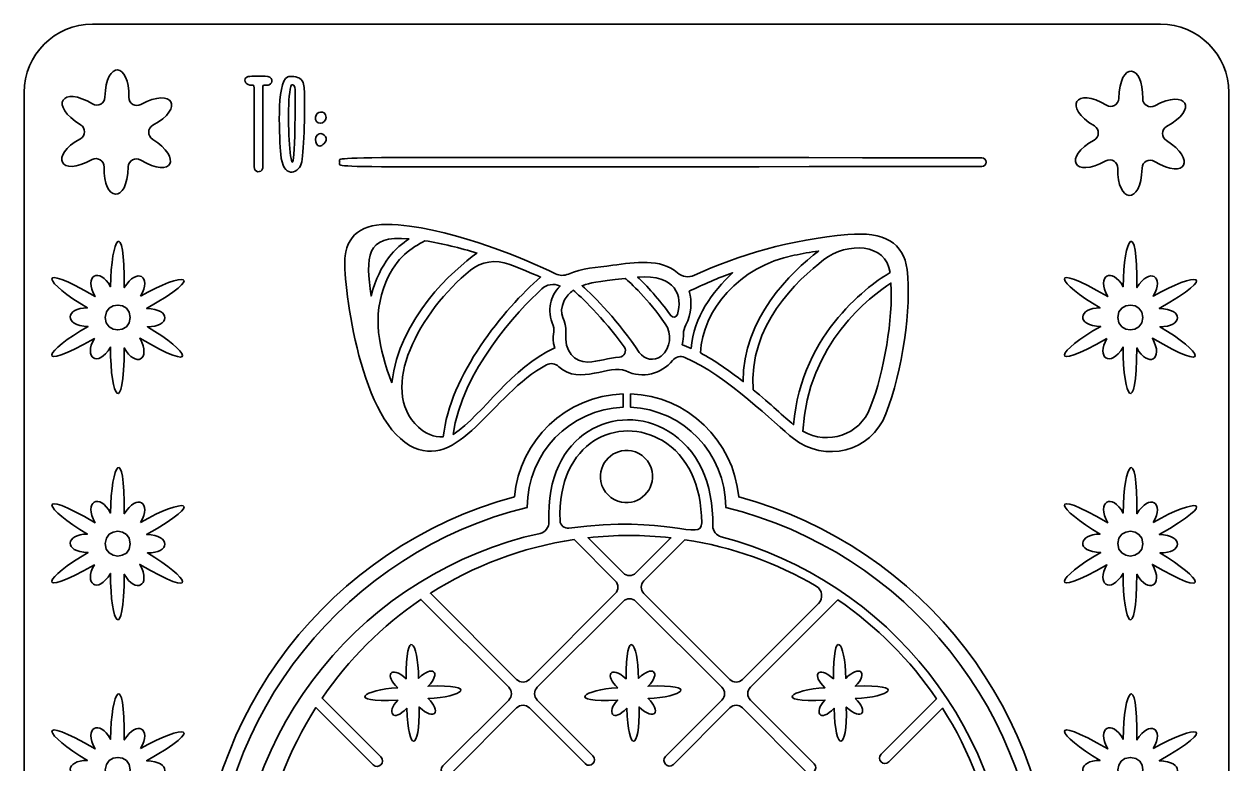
# Model space of a CAD drawing. Header units: inches. Extents: x 1.25 to 5.75, y -6.29 to -0.71.
# Drawn here: x 1.25 to 5.75, y -3.478 to -0.715 of the extents above; entities that cross this region are included whole.
import ezdxf

# ---------------------------------------------------------------- set-up
doc = ezdxf.new("R2010")
doc.units = ezdxf.units.IN
doc.header["$MEASUREMENT"] = 0
doc.layers.add('_U+0421_U+043B_U+043E_U+0439 1', color=7, linetype='Continuous')

# ---------------------------------------------------------------- blocks, each defined once
blk = doc.blocks.new('block 2')
at = {"layer": '_U+0421_U+043B_U+043E_U+0439 1', "color": 7, "lineweight": 35, "true_color": 0xffffff}
for points, knots in [([(1.6849, -3.4204), (1.7296, -3.3467), (1.6712, -3.3108), (1.6243, -3.3883), (1.6263, -3.119), (1.5744, -3.2011), (1.5731, -3.3856), (1.5314, -3.3097), (1.4713, -3.3425), (1.5151, -3.4218), (1.2844, -3.2864), (1.3257, -3.3701), (1.4867, -3.4646), (1.4053, -3.4631), (1.3949, -3.5314), (1.4893, -3.5332), (1.3267, -3.6254), (1.2818, -3.71), (1.5125, -3.5792), (1.4706, -3.6482), (1.5242, -3.6917), (1.5729, -3.611), (1.5717, -3.8039), (1.6222, -3.8765), (1.6243, -3.614), (1.6651, -3.6888), (1.7269, -3.6589), (1.6821, -3.5775), (1.9119, -3.7125), (1.8693, -3.6279), (1.7104, -3.5347), (1.7949, -3.5365), (1.8015, -3.4682), (1.7076, -3.4662), (1.9401, -3.3343), (1.8475, -3.3279), (1.6849, -3.4204)], [0, 0, 0, 0, 1, 1, 1, 2, 2, 2, 3, 3, 3, 4, 4, 4, 5, 5, 5, 6, 6, 6, 7, 7, 7, 8, 8, 8, 9, 9, 9, 10, 10, 10, 11, 11, 11, 12, 12, 12, 12]), ([(1.5532, -3.4997), (1.5535, -3.4382), (1.647, -3.4384), (1.6467, -3.5003), (1.6463, -3.562), (1.5529, -3.5613), (1.5532, -3.4997)], [0, 0, 0, 0, 1, 1, 1, 2, 2, 2, 2])]:
    blk.add_open_spline(points, degree=3, knots=knots, dxfattribs=at)
blk = doc.blocks.new('block 3')
at = {"layer": '_U+0421_U+043B_U+043E_U+0439 1', "color": 7, "lineweight": 35, "true_color": 0xffffff}
for points, knots in [([(5.2944, -1.8894), (5.2525, -1.9585), (5.3062, -2.0019), (5.355, -1.9212), (5.3536, -2.1142), (5.4042, -2.1868), (5.4062, -1.9243), (5.4472, -1.999), (5.509, -1.9692), (5.4642, -1.8878), (5.694, -2.0228), (5.6512, -1.9382), (5.4924, -1.845), (5.5768, -1.8468), (5.5835, -1.7785), (5.4897, -1.7765), (5.7222, -1.6446), (5.6296, -1.6382), (5.4668, -1.7307), (5.5117, -1.6569), (5.4532, -1.6211), (5.4064, -1.6986), (5.4083, -1.4293), (5.3565, -1.5114), (5.355, -1.6958), (5.3135, -1.6199), (5.2532, -1.6528), (5.2972, -1.7321), (5.0664, -1.5967), (5.1078, -1.6804), (5.2688, -1.7749), (5.1872, -1.7733), (5.1768, -1.8417), (5.2714, -1.8435), (5.1086, -1.9357), (5.0639, -2.0203), (5.2944, -1.8894)], [0, 0, 0, 0, 1, 1, 1, 2, 2, 2, 3, 3, 3, 4, 4, 4, 5, 5, 5, 6, 6, 6, 7, 7, 7, 8, 8, 8, 9, 9, 9, 10, 10, 10, 11, 11, 11, 12, 12, 12, 12]), ([(5.4286, -1.8106), (5.4283, -1.8724), (5.3349, -1.8716), (5.3353, -1.81), (5.3356, -1.7485), (5.4289, -1.7486), (5.4286, -1.8106)], [0, 0, 0, 0, 1, 1, 1, 2, 2, 2, 2])]:
    blk.add_open_spline(points, degree=3, knots=knots, dxfattribs=at)
blk = doc.blocks.new('block 4')
at = {"layer": '_U+0421_U+043B_U+043E_U+0439 1', "color": 7, "lineweight": 35, "true_color": 0xffffff}
for points, knots in [([(1.6849, -1.7307), (1.7296, -1.6569), (1.6712, -1.6211), (1.6243, -1.6986), (1.6263, -1.4293), (1.5744, -1.5114), (1.5731, -1.6958), (1.5314, -1.6199), (1.4713, -1.6528), (1.5151, -1.7321), (1.2844, -1.5967), (1.3257, -1.6804), (1.4867, -1.7749), (1.4053, -1.7733), (1.3949, -1.8417), (1.4893, -1.8435), (1.3267, -1.9357), (1.2818, -2.0203), (1.5125, -1.8894), (1.4706, -1.9585), (1.5242, -2.0019), (1.5729, -1.9212), (1.5717, -2.1142), (1.6222, -2.1868), (1.6243, -1.9243), (1.6651, -1.999), (1.7269, -1.9692), (1.6821, -1.8878), (1.9119, -2.0228), (1.8693, -1.9382), (1.7104, -1.845), (1.7949, -1.8468), (1.8015, -1.7785), (1.7076, -1.7765), (1.9401, -1.6446), (1.8475, -1.6382), (1.6849, -1.7307)], [0, 0, 0, 0, 1, 1, 1, 2, 2, 2, 3, 3, 3, 4, 4, 4, 5, 5, 5, 6, 6, 6, 7, 7, 7, 8, 8, 8, 9, 9, 9, 10, 10, 10, 11, 11, 11, 12, 12, 12, 12]), ([(1.5532, -1.81), (1.5535, -1.7485), (1.647, -1.7486), (1.6467, -1.8106), (1.6463, -1.8723), (1.5529, -1.8716), (1.5532, -1.81)], [0, 0, 0, 0, 1, 1, 1, 2, 2, 2, 2])]:
    blk.add_open_spline(points, degree=3, knots=knots, dxfattribs=at)
blk = doc.blocks.new('block 5')
at = {"layer": '_U+0421_U+043B_U+043E_U+0439 1', "color": 7, "lineweight": 35, "true_color": 0xffffff}
for points, knots in [([(1.6849, -2.5756), (1.7296, -2.5018), (1.6712, -2.466), (1.6243, -2.5435), (1.6263, -2.2742), (1.5744, -2.3562), (1.5731, -2.5407), (1.5314, -2.4647), (1.4713, -2.4976), (1.5151, -2.5769), (1.2844, -2.4415), (1.3257, -2.5253), (1.4867, -2.6197), (1.4053, -2.6182), (1.3949, -2.6865), (1.4893, -2.6883), (1.3267, -2.7806), (1.2818, -2.8651), (1.5125, -2.7343), (1.4706, -2.8033), (1.5242, -2.8468), (1.5729, -2.7661), (1.5717, -2.959), (1.6222, -3.0317), (1.6243, -2.7692), (1.6651, -2.8439), (1.7269, -2.814), (1.6821, -2.7326), (1.9119, -2.8676), (1.8693, -2.7831), (1.7104, -2.6899), (1.7949, -2.6917), (1.8015, -2.6233), (1.7076, -2.6214), (1.9401, -2.4894), (1.8475, -2.4831), (1.6849, -2.5756)], [0, 0, 0, 0, 1, 1, 1, 2, 2, 2, 3, 3, 3, 4, 4, 4, 5, 5, 5, 6, 6, 6, 7, 7, 7, 8, 8, 8, 9, 9, 9, 10, 10, 10, 11, 11, 11, 12, 12, 12, 12]), ([(1.5532, -2.6549), (1.5535, -2.5933), (1.647, -2.5935), (1.6467, -2.6554), (1.6463, -2.7172), (1.5529, -2.7165), (1.5532, -2.6549)], [0, 0, 0, 0, 1, 1, 1, 2, 2, 2, 2])]:
    blk.add_open_spline(points, degree=3, knots=knots, dxfattribs=at)
blk = doc.blocks.new('block 6')
at = {"layer": '_U+0421_U+043B_U+043E_U+0439 1', "color": 7, "lineweight": 35, "true_color": 0xffffff}
for points, knots in [([(2.285, -1.2364), (2.2957, -1.206), (2.2986, -1.0431), (2.2969, -0.9651), (2.2965, -0.9478), (2.2946, -0.9278), (2.2803, -0.9179), (2.2707, -0.9115), (2.2449, -0.9071), (2.2346, -0.9118), (2.1901, -0.9322), (2.2047, -1.1511), (2.2087, -1.2), (2.2165, -1.2922), (2.2712, -1.275), (2.285, -1.2364)], [0, 0, 0, 0, 1, 1, 1, 2, 2, 2, 3, 3, 3, 4, 4, 4, 5, 5, 5, 5]), ([(2.2492, -0.9411), (2.2553, -0.9392), (2.2624, -0.9437), (2.2624, -0.9597), (2.2637, -1.5485), (2.2162, -1.0018), (2.2492, -0.9411)], [0, 0, 0, 0, 1, 1, 1, 2, 2, 2, 2])]:
    blk.add_open_spline(points, degree=3, knots=knots, dxfattribs=at)
blk = doc.blocks.new('block 7')
at = {"layer": '_U+0421_U+043B_U+043E_U+0439 1', "color": 7, "lineweight": 35, "true_color": 0xffffff}
for points, knots in [([(4.3269, -1.5004), (4.1138, -1.519), (3.9178, -1.5774), (3.7535, -1.6529), (3.7324, -1.6626), (3.7076, -1.6588), (3.6903, -1.6433), (3.6289, -1.5889), (3.5294, -1.6042), (3.4488, -1.6154), (3.3881, -1.6239), (3.3336, -1.6254), (3.2832, -1.6482), (3.2678, -1.6551), (3.2501, -1.6544), (3.235, -1.6471), (3.124, -1.5942), (2.8739, -1.4856), (2.6468, -1.4644), (2.5265, -1.4532), (2.4599, -1.4924), (2.4489, -1.5807), (2.4389, -1.6612), (2.4974, -2.1786), (2.6901, -2.2881), (2.8737, -2.3922), (2.9953, -2.0983), (3.2014, -1.9869), (3.2165, -1.9788), (3.235, -1.9824), (3.2476, -1.9942), (3.3251, -2.0669), (3.4385, -1.9822), (3.4972, -2.01), (3.5604, -2.04), (3.6306, -2.0217), (3.6724, -1.9708), (3.6832, -1.9576), (3.7015, -1.9528), (3.7174, -1.9596), (3.8742, -2.0264), (4.0553, -2.2089), (4.1232, -2.2624), (4.24, -2.3544), (4.4133, -2.3138), (4.4685, -2.1704), (4.531, -2.0081), (4.565, -1.7763), (4.5479, -1.6311), (4.5363, -1.5326), (4.4619, -1.4886), (4.3269, -1.5004)], [0, 0, 0, 0, 1, 1, 1, 2, 2, 2, 3, 3, 3, 4, 4, 4, 5, 5, 5, 6, 6, 6, 7, 7, 7, 8, 8, 8, 9, 9, 9, 10, 10, 10, 11, 11, 11, 12, 12, 12, 13, 13, 13, 14, 14, 14, 15, 15, 15, 16, 16, 16, 17, 17, 17, 17]), ([(2.6883, -1.5165), (2.6375, -1.5493), (2.581, -1.6015), (2.546, -1.7296), (2.5271, -1.5849), (2.5215, -1.5014), (2.6883, -1.5165)], [0, 0, 0, 0, 1, 1, 1, 2, 2, 2, 2]), ([(2.6239, -2.0546), (2.5746, -1.9253), (2.5482, -1.806), (2.6011, -1.6787), (2.6419, -1.5804), (2.699, -1.5514), (2.7467, -1.5239), (2.8121, -1.534), (2.8785, -1.5507), (2.9414, -1.5701), (2.8547, -1.6319), (2.6494, -1.8142), (2.6239, -2.0546)], [0, 0, 0, 0, 1, 1, 1, 2, 2, 2, 3, 3, 3, 4, 4, 4, 4]), ([(3.9732, -2.0801), (3.9543, -1.8439), (4.1376, -1.6701), (4.2374, -1.5942), (4.3248, -1.5277), (4.4699, -1.5315), (4.4846, -1.6428), (4.4182, -1.6819), (4.1531, -1.8621), (4.124, -2.2111), (4.0893, -2.1821), (4.0369, -2.1331), (3.9732, -2.0801)], [0, 0, 0, 0, 1, 1, 1, 2, 2, 2, 3, 3, 3, 4, 4, 4, 4]), ([(3.7764, -1.9429), (3.7843, -1.7835), (3.9188, -1.6201), (4.1261, -1.5781), (4.1564, -1.5719), (4.1868, -1.5667), (4.2176, -1.5622), (4.1135, -1.6404), (3.9342, -1.816), (3.9358, -2.05), (3.8851, -2.0101), (3.8304, -1.9714), (3.7764, -1.9429)], [0, 0, 0, 0, 1, 1, 1, 2, 2, 2, 3, 3, 3, 4, 4, 4, 4]), ([(2.7226, -2.2196), (2.5687, -2.0785), (2.7291, -1.7858), (2.9172, -1.6339), (2.9576, -1.6012), (3.0126, -1.5931), (3.0611, -1.6114), (3.1049, -1.6279), (3.1447, -1.6447), (3.1789, -1.6597), (3.0426, -1.7774), (2.839, -2.0275), (2.8158, -2.2561), (2.7797, -2.259), (2.7487, -2.2436), (2.7226, -2.2196)], [0, 0, 0, 0, 1, 1, 1, 2, 2, 2, 3, 3, 3, 4, 4, 4, 5, 5, 5, 5]), ([(3.6292, -1.9547), (3.6036, -1.9753), (3.566, -1.9683), (3.5479, -1.941), (3.4728, -1.8271), (3.3801, -1.7318), (3.3343, -1.6919), (3.3679, -1.6789), (3.3836, -1.6787), (3.4951, -1.6642), (3.5124, -1.6785), (3.5826, -1.7438), (3.6442, -1.8335), (3.6702, -1.8712), (3.6665, -1.9248), (3.6292, -1.9547)], [0, 0, 0, 0, 1, 1, 1, 2, 2, 2, 3, 3, 3, 4, 4, 4, 5, 5, 5, 5]), ([(3.6899, -1.7993), (3.6867, -1.8103), (3.6719, -1.8125), (3.6653, -1.8032), (3.6219, -1.7422), (3.574, -1.69), (3.5414, -1.6593), (3.686, -1.6482), (3.7104, -1.7315), (3.6899, -1.7993)], [0, 0, 0, 0, 1, 1, 1, 2, 2, 2, 3, 3, 3, 3]), ([(3.7074, -1.9125), (3.7169, -1.8778), (3.7076, -1.8628), (3.7218, -1.8379), (3.7435, -1.7993), (3.7453, -1.7492), (3.7342, -1.7126), (3.7878, -1.6864), (3.8417, -1.6632), (3.8963, -1.6431), (3.8197, -1.7172), (3.7524, -1.8064), (3.7413, -1.9257), (3.7299, -1.9207), (3.7186, -1.9164), (3.7074, -1.9125)], [0, 0, 0, 0, 1, 1, 1, 2, 2, 2, 3, 3, 3, 4, 4, 4, 5, 5, 5, 5]), ([(3.226, -1.8408), (3.2364, -1.8649), (3.2154, -1.8739), (3.2324, -1.9239), (3.0682, -1.9974), (2.9685, -2.1694), (2.8529, -2.2472), (2.8832, -2.0131), (3.0957, -1.7849), (3.1837, -1.7033), (3.2014, -1.6869), (3.2279, -1.6819), (3.2517, -1.6933), (3.2153, -1.7304), (3.201, -1.7828), (3.226, -1.8408)], [0, 0, 0, 0, 1, 1, 1, 2, 2, 2, 3, 3, 3, 4, 4, 4, 5, 5, 5, 5]), ([(3.4737, -1.9581), (3.4347, -1.9599), (3.3935, -1.9765), (3.3556, -1.9768), (3.3054, -1.9767), (3.2657, -1.9379), (3.2736, -1.8654), (3.2783, -1.8231), (3.2404, -1.8004), (3.2678, -1.7465), (3.2753, -1.7318), (3.2865, -1.7193), (3.3014, -1.7089), (3.326, -1.7296), (3.4119, -1.8094), (3.4915, -1.9201), (3.5024, -1.9353), (3.4925, -1.9571), (3.4737, -1.9581)], [0, 0, 0, 0, 1, 1, 1, 2, 2, 2, 3, 3, 3, 4, 4, 4, 5, 5, 5, 6, 6, 6, 6]), ([(4.4107, -2.1467), (4.3706, -2.2511), (4.2522, -2.2879), (4.1586, -2.2354), (4.176, -1.9072), (4.4136, -1.7296), (4.4878, -1.6822), (4.495, -1.8168), (4.4639, -2.0085), (4.4107, -2.1467)], [0, 0, 0, 0, 1, 1, 1, 2, 2, 2, 3, 3, 3, 3])]:
    blk.add_open_spline(points, degree=3, knots=knots, dxfattribs=at)
blk = doc.blocks.new('block 14')
at = {"layer": '_U+0421_U+043B_U+043E_U+0439 1', "color": 7, "lineweight": 35, "true_color": 0xffffff}
for points, knots in [([(5.4668, -2.5756), (5.5117, -2.5018), (5.4532, -2.466), (5.4064, -2.5435), (5.4083, -2.2742), (5.3565, -2.3562), (5.355, -2.5407), (5.3135, -2.4647), (5.2532, -2.4976), (5.2972, -2.5769), (5.0664, -2.4415), (5.1078, -2.5253), (5.2688, -2.6197), (5.1872, -2.6182), (5.1768, -2.6865), (5.2714, -2.6883), (5.1086, -2.7806), (5.0639, -2.8651), (5.2944, -2.7343), (5.2525, -2.8033), (5.3062, -2.8468), (5.355, -2.7661), (5.3536, -2.959), (5.4042, -3.0317), (5.4062, -2.7692), (5.4472, -2.8439), (5.509, -2.814), (5.4642, -2.7326), (5.694, -2.8676), (5.6512, -2.7831), (5.4924, -2.6899), (5.5768, -2.6917), (5.5835, -2.6233), (5.4897, -2.6214), (5.7222, -2.4894), (5.6296, -2.4831), (5.4668, -2.5756)], [0, 0, 0, 0, 1, 1, 1, 2, 2, 2, 3, 3, 3, 4, 4, 4, 5, 5, 5, 6, 6, 6, 7, 7, 7, 8, 8, 8, 9, 9, 9, 10, 10, 10, 11, 11, 11, 12, 12, 12, 12]), ([(5.3353, -2.6549), (5.3356, -2.5934), (5.4289, -2.5935), (5.4286, -2.6554), (5.4283, -2.7171), (5.3349, -2.7166), (5.3353, -2.6549)], [0, 0, 0, 0, 1, 1, 1, 2, 2, 2, 2])]:
    blk.add_open_spline(points, degree=3, knots=knots, dxfattribs=at)
blk = doc.blocks.new('block 15')
at = {"layer": '_U+0421_U+043B_U+043E_U+0439 1', "color": 7, "lineweight": 35, "true_color": 0xffffff}
for points, knots in [([(5.4668, -3.4204), (5.5117, -3.3467), (5.4532, -3.3108), (5.4064, -3.3883), (5.4083, -3.119), (5.3565, -3.2011), (5.355, -3.3856), (5.3135, -3.3097), (5.2532, -3.3425), (5.2972, -3.4218), (5.0664, -3.2864), (5.1078, -3.3701), (5.2688, -3.4646), (5.1872, -3.4631), (5.1768, -3.5314), (5.2714, -3.5332), (5.1086, -3.6254), (5.0639, -3.71), (5.2944, -3.5792), (5.2525, -3.6482), (5.3062, -3.6917), (5.355, -3.611), (5.3536, -3.8039), (5.4042, -3.8765), (5.4062, -3.614), (5.4472, -3.6888), (5.509, -3.6589), (5.4642, -3.5775), (5.694, -3.7125), (5.6512, -3.6279), (5.4924, -3.5347), (5.5768, -3.5365), (5.5835, -3.4682), (5.4897, -3.4662), (5.7222, -3.3343), (5.6296, -3.3279), (5.4668, -3.4204)], [0, 0, 0, 0, 1, 1, 1, 2, 2, 2, 3, 3, 3, 4, 4, 4, 5, 5, 5, 6, 6, 6, 7, 7, 7, 8, 8, 8, 9, 9, 9, 10, 10, 10, 11, 11, 11, 12, 12, 12, 12]), ([(5.3817, -3.5467), (5.3202, -3.5463), (5.3204, -3.453), (5.3822, -3.4533), (5.4439, -3.4537), (5.4435, -3.547), (5.3817, -3.5467)], [0, 0, 0, 0, 1, 1, 1, 2, 2, 2, 2])]:
    blk.add_open_spline(points, degree=3, knots=knots, dxfattribs=at)
blk = doc.blocks.new('block 17')
at = {"layer": '_U+0421_U+043B_U+043E_U+0439 1', "color": 7, "lineweight": 35, "true_color": 0xffffff}
for points, knots in [([(3.8537, -2.6296), (3.8351, -2.6247), (3.8222, -2.6081), (3.8225, -2.5889), (3.8249, -2.4282), (3.7654, -2.3006), (3.6556, -2.2346), (3.4667, -2.121), (3.1953, -2.2385), (3.2101, -2.5742), (3.2111, -2.5944), (3.1972, -2.6124), (3.1774, -2.6167), (2.5272, -2.7596), (2.0392, -3.3403), (2.0394, -4.0328), (2.0399, -4.8467), (2.7246, -5.5079), (3.5381, -5.4804), (4.3143, -5.4543), (4.9378, -4.8146), (4.9378, -4.0321), (4.9378, -3.3592), (4.4767, -2.7918), (3.8537, -2.6296)], [0, 0, 0, 0, 1, 1, 1, 2, 2, 2, 3, 3, 3, 4, 4, 4, 5, 5, 5, 6, 6, 6, 7, 7, 7, 8, 8, 8, 8]), ([(3.634, -2.2703), (3.7283, -2.3269), (3.7803, -2.4371), (3.7808, -2.5772), (3.7814, -2.6507), (3.6553, -2.5454), (3.2851, -2.5972), (3.2681, -2.5997), (3.2524, -2.5869), (3.2517, -2.5696), (3.2399, -2.2703), (3.4734, -2.1737), (3.634, -2.2703)], [0, 0, 0, 0, 1, 1, 1, 2, 2, 2, 3, 3, 3, 4, 4, 4, 4]), ([(3.3043, -2.6399), (3.3043, -2.6399), (3.4582, -2.7936), (3.4582, -2.7936), (3.4714, -2.8068), (3.4714, -2.8282), (3.4582, -2.8414), (3.4582, -2.8414), (3.1374, -3.1622), (3.1374, -3.1622), (3.1242, -3.1754), (3.1028, -3.1754), (3.0896, -3.1622), (3.0896, -3.1622), (2.7676, -2.8403), (2.7676, -2.8403), (2.9274, -2.7387), (3.1093, -2.6689), (3.3043, -2.6399)], [0, 0, 0, 0, 1, 1, 1, 2, 2, 2, 3, 3, 3, 4, 4, 4, 5, 5, 5, 6, 6, 6, 6]), ([(3.5354, -2.7642), (3.5222, -2.7774), (3.5008, -2.7774), (3.4876, -2.7642), (3.4876, -2.7642), (3.3565, -2.6331), (3.3565, -2.6331), (3.457, -2.622), (3.56, -2.6214), (3.6661, -2.6335), (3.6661, -2.6335), (3.5354, -2.7642), (3.5354, -2.7642)], [0, 0, 0, 0, 1, 1, 1, 2, 2, 2, 3, 3, 3, 4, 4, 4, 4]), ([(4.2088, -2.8142), (4.2319, -2.8278), (4.236, -2.8597), (4.2169, -2.8788), (4.2169, -2.8788), (3.9335, -3.1622), (3.9335, -3.1622), (3.9203, -3.1754), (3.8989, -3.1754), (3.8857, -3.1622), (3.8857, -3.1622), (3.5649, -2.8414), (3.5649, -2.8414), (3.5517, -2.8282), (3.5517, -2.8068), (3.5649, -2.7936), (3.5649, -2.7936), (3.7182, -2.6403), (3.7182, -2.6403), (3.8947, -2.6671), (4.0604, -2.7272), (4.2088, -2.8142)], [0, 0, 0, 0, 1, 1, 1, 2, 2, 2, 3, 3, 3, 4, 4, 4, 5, 5, 5, 6, 6, 6, 7, 7, 7, 7]), ([(4.4804, -3.4704), (4.4804, -3.4704), (4.6808, -3.2699), (4.6808, -3.2699), (4.7824, -3.4299), (4.8521, -3.6118), (4.8811, -3.8069), (4.6881, -4), (4.7221, -3.9989), (4.6374, -3.9139), (4.6179, -3.8944), (4.5883, -3.9238), (4.6078, -3.9433), (4.6078, -3.9433), (4.6524, -3.9879), (4.6524, -3.9879), (4.6656, -4.0011), (4.6656, -4.0224), (4.6524, -4.0356), (4.6524, -4.0356), (4.6332, -4.0547), (4.6332, -4.0547), (4.6139, -4.0742), (4.6432, -4.1037), (4.6626, -4.0843), (4.6626, -4.0843), (4.6818, -4.065), (4.6818, -4.065), (4.695, -4.0519), (4.7164, -4.0519), (4.7296, -4.065), (4.7296, -4.065), (4.881, -4.2164), (4.881, -4.2164), (4.8518, -4.4114), (4.7821, -4.5933), (4.6804, -4.7531), (4.6804, -4.7531), (4.4883, -4.5611), (4.4883, -4.5611), (4.469, -4.5417), (4.4394, -4.571), (4.4589, -4.5906), (4.4589, -4.5906), (4.6571, -4.7886), (4.6571, -4.7886), (4.5586, -4.9336), (4.4335, -5.0589), (4.2888, -5.1575), (4.2888, -5.1575), (3.9629, -4.8318), (3.9629, -4.8318), (3.9497, -4.8186), (3.9497, -4.7972), (3.9629, -4.784), (3.9629, -4.784), (4.1674, -4.5796), (4.1674, -4.5796), (4.1867, -4.5603), (4.1574, -4.5307), (4.1379, -4.5501), (4.1379, -4.5501), (3.9335, -4.7546), (3.9335, -4.7546), (3.9203, -4.7678), (3.8989, -4.7678), (3.8857, -4.7546), (3.8857, -4.7546), (3.6992, -4.5681), (3.6992, -4.5681), (3.6799, -4.5488), (3.6503, -4.5781), (3.6697, -4.5975), (3.6697, -4.5975), (3.8562, -4.784), (3.8562, -4.784), (3.8694, -4.7972), (3.8694, -4.8186), (3.8562, -4.8318), (3.8562, -4.8318), (3.5354, -5.1526), (3.5354, -5.1526), (3.5222, -5.1658), (3.5008, -5.1658), (3.4876, -5.1526), (3.4876, -5.1526), (3.1668, -4.8318), (3.1668, -4.8318), (3.1536, -4.8186), (3.1536, -4.7972), (3.1668, -4.784), (3.1668, -4.784), (3.4617, -4.489), (3.4617, -4.489), (3.4811, -4.4697), (3.4518, -4.4401), (3.4322, -4.4596), (3.4322, -4.4596), (3.1374, -4.7546), (3.1374, -4.7546), (3.1242, -4.7678), (3.1028, -4.7678), (3.0896, -4.7546), (3.0896, -4.7546), (2.8918, -4.5568), (2.8918, -4.5568), (2.8724, -4.5374), (2.8428, -4.5667), (2.8624, -4.5862), (2.8624, -4.5862), (3.0601, -4.784), (3.0601, -4.784), (3.0733, -4.7972), (3.0733, -4.8186), (3.0601, -4.8318), (3.0601, -4.8318), (2.7328, -5.1592), (2.7328, -5.1592), (2.5878, -5.0607), (2.4624, -4.9357), (2.3636, -4.791), (2.3636, -4.791), (2.5722, -4.5824), (2.5722, -4.5824), (2.5917, -4.5631), (2.5624, -4.5333), (2.5428, -4.5529), (2.5428, -4.5529), (2.3401, -4.7556), (2.3401, -4.7556), (2.2383, -4.5961), (2.1682, -4.4146), (2.1386, -4.2199), (2.1386, -4.2199), (2.2365, -4.1219), (2.2365, -4.1219), (2.2558, -4.1026), (2.2265, -4.0731), (2.2071, -4.0925), (2.2071, -4.0925), (2.1318, -4.1676), (2.1318, -4.1676), (2.1203, -4.0649), (2.1199, -3.9621), (2.1318, -3.8557), (2.1318, -3.8557), (2.2431, -3.9671), (2.2431, -3.9671), (2.2625, -3.9864), (2.2921, -3.9571), (2.2726, -3.9376), (2.2726, -3.9376), (2.1385, -3.8035), (2.1385, -3.8035), (2.1679, -3.6087), (2.2379, -3.4271), (2.3397, -3.2675), (2.3397, -3.2675), (2.5533, -3.4811), (2.5533, -3.4811), (2.5728, -3.5006), (2.6024, -3.4713), (2.5829, -3.4517), (2.5829, -3.4517), (2.3632, -3.2321), (2.3632, -3.2321), (2.4618, -3.0874), (2.5872, -2.9621), (2.7321, -2.8636), (2.7321, -2.8636), (3.0601, -3.1917), (3.0601, -3.1917), (3.0733, -3.2049), (3.0733, -3.2262), (3.0601, -3.2394), (3.0601, -3.2394), (2.8144, -3.4851), (2.8144, -3.4851), (2.7951, -3.5044), (2.8244, -3.534), (2.8439, -3.5146), (2.8439, -3.5146), (3.0896, -3.2689), (3.0896, -3.2689), (3.1028, -3.2557), (3.1242, -3.2557), (3.1374, -3.2689), (3.1374, -3.2689), (3.3451, -3.4768), (3.3451, -3.4768), (3.3646, -3.4961), (3.3942, -3.4668), (3.3746, -3.4474), (3.3746, -3.4474), (3.1668, -3.2394), (3.1668, -3.2394), (3.1536, -3.2262), (3.1536, -3.2049), (3.1668, -3.1917), (3.1668, -3.1917), (3.4876, -2.8708), (3.4876, -2.8708), (3.5008, -2.8576), (3.5222, -2.8576), (3.5354, -2.8708), (3.5354, -2.8708), (3.8562, -3.1917), (3.8562, -3.1917), (3.8694, -3.2049), (3.8694, -3.2262), (3.8562, -3.2394), (3.8562, -3.2394), (3.6457, -3.45), (3.6457, -3.45), (3.6263, -3.4694), (3.6556, -3.499), (3.6751, -3.4794), (3.6751, -3.4794), (3.8857, -3.2689), (3.8857, -3.2689), (3.8989, -3.2557), (3.9203, -3.2557), (3.9335, -3.2689), (3.9335, -3.2689), (4.1712, -3.5068), (4.1712, -3.5068), (4.1907, -3.5261), (4.2203, -3.4968), (4.2007, -3.4772), (4.2007, -3.4772), (3.9629, -3.2394), (3.9629, -3.2394), (3.9497, -3.2262), (3.9497, -3.2049), (3.9629, -3.1917), (3.9629, -3.1917), (4.2893, -2.8653), (4.2893, -2.8653), (4.434, -2.964), (4.5592, -3.0894), (4.6575, -3.2343), (4.6575, -3.2343), (4.451, -3.441), (4.451, -3.441), (4.4315, -3.4603), (4.4608, -3.4899), (4.4804, -3.4704)], [0, 0, 0, 0, 1, 1, 1, 2, 2, 2, 3, 3, 3, 4, 4, 4, 5, 5, 5, 6, 6, 6, 7, 7, 7, 8, 8, 8, 9, 9, 9, 10, 10, 10, 11, 11, 11, 12, 12, 12, 13, 13, 13, 14, 14, 14, 15, 15, 15, 16, 16, 16, 17, 17, 17, 18, 18, 18, 19, 19, 19, 20, 20, 20, 21, 21, 21, 22, 22, 22, 23, 23, 23, 24, 24, 24, 25, 25, 25, 26, 26, 26, 27, 27, 27, 28, 28, 28, 29, 29, 29, 30, 30, 30, 31, 31, 31, 32, 32, 32, 33, 33, 33, 34, 34, 34, 35, 35, 35, 36, 36, 36, 37, 37, 37, 38, 38, 38, 39, 39, 39, 40, 40, 40, 41, 41, 41, 42, 42, 42, 43, 43, 43, 44, 44, 44, 45, 45, 45, 46, 46, 46, 47, 47, 47, 48, 48, 48, 49, 49, 49, 50, 50, 50, 51, 51, 51, 52, 52, 52, 53, 53, 53, 54, 54, 54, 55, 55, 55, 56, 56, 56, 57, 57, 57, 58, 58, 58, 59, 59, 59, 60, 60, 60, 61, 61, 61, 62, 62, 62, 63, 63, 63, 64, 64, 64, 65, 65, 65, 66, 66, 66, 67, 67, 67, 68, 68, 68, 69, 69, 69, 70, 70, 70, 71, 71, 71, 72, 72, 72, 73, 73, 73, 74, 74, 74, 75, 75, 75, 76, 76, 76, 77, 77, 77, 78, 78, 78, 79, 79, 79, 80, 80, 80, 81, 81, 81, 82, 82, 82, 82]), ([(4.8961, -4.0111), (4.8961, -4.0629), (4.8932, -4.1139), (4.8876, -4.1642), (4.8876, -4.1642), (4.759, -4.0356), (4.759, -4.0356), (4.7458, -4.0224), (4.7458, -4.0011), (4.759, -3.9879), (4.759, -3.9879), (4.8878, -3.8592), (4.8878, -3.8592), (4.8932, -3.9092), (4.8961, -3.9599), (4.8961, -4.0111)], [0, 0, 0, 0, 1, 1, 1, 2, 2, 2, 3, 3, 3, 4, 4, 4, 5, 5, 5, 5]), ([(2.7683, -5.1825), (2.7683, -5.1825), (3.0896, -4.8613), (3.0896, -4.8613), (3.1028, -4.8481), (3.1242, -4.8481), (3.1374, -4.8613), (3.1374, -4.8613), (3.4582, -5.1821), (3.4582, -5.1821), (3.4714, -5.1953), (3.4714, -5.2167), (3.4582, -5.2299), (3.4582, -5.2299), (3.3053, -5.3826), (3.3053, -5.3826), (3.1101, -5.3537), (2.9282, -5.284), (2.7683, -5.1825)], [0, 0, 0, 0, 1, 1, 1, 2, 2, 2, 3, 3, 3, 4, 4, 4, 5, 5, 5, 6, 6, 6, 6]), ([(3.7172, -5.3822), (3.7172, -5.3822), (3.5649, -5.2299), (3.5649, -5.2299), (3.5517, -5.2167), (3.5517, -5.1953), (3.5649, -5.1821), (3.5649, -5.1821), (3.8857, -4.8613), (3.8857, -4.8613), (3.8989, -4.8481), (3.9203, -4.8481), (3.9335, -4.8613), (3.9335, -4.8613), (4.2532, -5.181), (4.2532, -5.181), (4.0936, -5.2828), (3.9119, -5.3528), (3.7172, -5.3822)], [0, 0, 0, 0, 1, 1, 1, 2, 2, 2, 3, 3, 3, 4, 4, 4, 5, 5, 5, 6, 6, 6, 6]), ([(3.3575, -5.3894), (3.3575, -5.3894), (3.4876, -5.2593), (3.4876, -5.2593), (3.5008, -5.2461), (3.5222, -5.2461), (3.5354, -5.2593), (3.5354, -5.2593), (3.665, -5.389), (3.665, -5.389), (3.5618, -5.4006), (3.4612, -5.4007), (3.3575, -5.3894)], [0, 0, 0, 0, 1, 1, 1, 2, 2, 2, 3, 3, 3, 4, 4, 4, 4])]:
    blk.add_open_spline(points, degree=3, knots=knots, dxfattribs=at)

msp = doc.modelspace()

# ---------------------------------------------------------------- linework, layer by layer
at = {"layer": '_U+0421_U+043B_U+043E_U+0439 1', "color": 240, "lineweight": 35, "true_color": 0xed1c24}
for points, knots in [([(5.4943, -0.7146), (5.4943, -0.7146), (1.5058, -0.7146), (1.5058, -0.7146), (1.3646, -0.7146), (1.25, -0.8292), (1.25, -0.9704), (1.25, -0.9704), (1.25, -6.0297), (1.25, -6.0297), (1.25, -6.171), (1.3646, -6.2854), (1.5058, -6.2854), (1.5058, -6.2854), (5.4943, -6.2854), (5.4943, -6.2854), (5.6356, -6.2854), (5.75, -6.171), (5.75, -6.0297), (5.75, -6.0297), (5.75, -0.9704), (5.75, -0.9704), (5.75, -0.8292), (5.6356, -0.7146), (5.4943, -0.7146)], [0, 0, 0, 0, 1, 1, 1, 2, 2, 2, 3, 3, 3, 4, 4, 4, 5, 5, 5, 6, 6, 6, 7, 7, 7, 8, 8, 8, 8]), ([(1.731, -1.0924), (1.7106, -1.1038), (1.7102, -1.1329), (1.7303, -1.1451), (1.8406, -1.2133), (1.8051, -1.2954), (1.6854, -1.2225), (1.6654, -1.2105), (1.6395, -1.2244), (1.639, -1.2477), (1.6366, -1.39), (1.5438, -1.3764), (1.5487, -1.2488), (1.5497, -1.2252), (1.5244, -1.2095), (1.5037, -1.2209), (1.3824, -1.2879), (1.3443, -1.2066), (1.4602, -1.1428), (1.4804, -1.1317), (1.481, -1.1023), (1.4611, -1.0903), (1.3416, -1.0186), (1.3917, -0.9434), (1.5058, -1.0128), (1.5259, -1.0249), (1.5517, -1.0109), (1.552, -0.9874), (1.5555, -0.8463), (1.6444, -0.8573), (1.6416, -0.9878), (1.6411, -1.0112), (1.6662, -1.0262), (1.6866, -1.0149), (1.8061, -0.9496), (1.8502, -1.0279), (1.731, -1.0924)], [0, 0, 0, 0, 1, 1, 1, 2, 2, 2, 3, 3, 3, 4, 4, 4, 5, 5, 5, 6, 6, 6, 7, 7, 7, 8, 8, 8, 9, 9, 9, 10, 10, 10, 11, 11, 11, 12, 12, 12, 12]), ([(5.5175, -1.0973), (5.4972, -1.1086), (5.4967, -1.1378), (5.5168, -1.1499), (5.6272, -1.2181), (5.5917, -1.3002), (5.4719, -1.2273), (5.452, -1.2153), (5.4261, -1.2292), (5.4256, -1.2526), (5.4231, -1.3948), (5.3304, -1.3812), (5.3353, -1.2536), (5.3362, -1.23), (5.3109, -1.2144), (5.2902, -1.2257), (5.1689, -1.2928), (5.1309, -1.2114), (5.2467, -1.1476), (5.267, -1.1365), (5.2675, -1.1071), (5.2476, -1.0951), (5.1282, -1.0234), (5.1783, -0.9482), (5.2924, -1.0176), (5.3125, -1.0297), (5.3382, -1.0157), (5.3385, -0.9922), (5.3421, -0.8512), (5.4309, -0.8622), (5.4281, -0.9926), (5.4277, -1.016), (5.4528, -1.031), (5.4732, -1.0197), (5.5926, -0.9544), (5.6368, -1.0327), (5.5175, -1.0973)], [0, 0, 0, 0, 1, 1, 1, 2, 2, 2, 3, 3, 3, 4, 4, 4, 5, 5, 5, 6, 6, 6, 7, 7, 7, 8, 8, 8, 9, 9, 9, 10, 10, 10, 11, 11, 11, 12, 12, 12, 12]), ([(3.0813, -2.4804), (3.1004, -2.2688), (3.2743, -2.1022), (3.4874, -2.0957), (3.4874, -2.0957), (3.4874, -2.1458), (3.4874, -2.1458), (3.2885, -2.1525), (3.1294, -2.3168), (3.1294, -2.5188), (3.1294, -2.5188), (3.1294, -2.5196), (3.1294, -2.5196), (2.4593, -2.6846), (1.9612, -3.2865), (1.9547, -4.006), (1.9547, -4.006), (1.9046, -4.006), (1.9046, -4.006), (1.9111, -3.2882), (2.391, -2.6674), (3.0813, -2.4804)], [0, 0, 0, 0, 1, 1, 1, 2, 2, 2, 3, 3, 3, 4, 4, 4, 5, 5, 5, 6, 6, 6, 7, 7, 7, 7]), ([(5.0456, -4.0072), (5.0394, -3.2872), (4.5412, -2.6847), (3.8707, -2.5196), (3.8707, -2.5196), (3.8707, -2.5188), (3.8707, -2.5188), (3.8707, -2.3176), (3.7128, -2.1537), (3.5151, -2.1458), (3.5151, -2.1458), (3.5151, -2.0958), (3.5151, -2.0958), (3.7274, -2.1033), (3.9001, -2.2699), (3.919, -2.4804), (4.6094, -2.6675), (5.0896, -3.2889), (5.0956, -4.0072), (5.0956, -4.0072), (5.0456, -4.0072), (5.0456, -4.0072)], [0, 0, 0, 0, 1, 1, 1, 2, 2, 2, 3, 3, 3, 4, 4, 4, 5, 5, 5, 6, 6, 6, 7, 7, 7, 7]), ([(3.481, -2.4999), (3.4428, -2.4926), (3.4119, -2.4618), (3.4046, -2.4235), (3.3917, -2.355), (3.4506, -2.296), (3.519, -2.309), (3.5574, -2.3163), (3.5882, -2.3471), (3.5954, -2.3854), (3.6085, -2.4539), (3.5496, -2.5128), (3.481, -2.4999)], [0, 0, 0, 0, 1, 1, 1, 2, 2, 2, 3, 3, 3, 4, 4, 4, 4])]:
    msp.add_open_spline(points, degree=3, knots=knots, dxfattribs=at)
at = {"layer": '_U+0421_U+043B_U+043E_U+0439 1', "color": 7, "lineweight": 35, "true_color": 0xffffff}
for points, knots in [([(2.0785, -0.9153), (2.0865, -0.9067), (2.1049, -0.9096), (2.1504, -0.9092), (2.1824, -0.909), (2.1797, -0.9351), (2.1658, -0.9414), (2.16, -0.944), (2.1533, -0.9432), (2.1469, -0.9428), (2.1436, -0.9425), (2.1419, -0.9435), (2.1419, -0.9481), (2.1419, -0.954), (2.1428, -1.2499), (2.1408, -1.2554), (2.1358, -1.2693), (2.109, -1.2726), (2.109, -1.246), (2.1083, -0.9214), (2.1139, -0.941), (2.1, -0.9425), (2.0794, -0.9447), (2.0683, -0.926), (2.0785, -0.9153)], [0, 0, 0, 0, 1, 1, 1, 2, 2, 2, 3, 3, 3, 4, 4, 4, 5, 5, 5, 6, 6, 6, 7, 7, 7, 8, 8, 8, 8]), ([(2.3383, -1.0704), (2.3333, -1.0468), (2.3653, -1.0318), (2.3753, -1.0529), (2.3886, -1.0813), (2.3443, -1.0986), (2.3383, -1.0704)], [0, 0, 0, 0, 1, 1, 1, 2, 2, 2, 2]), ([(2.3699, -1.1612), (2.3675, -1.1633), (2.3654, -1.1658), (2.3626, -1.1675), (2.3397, -1.1814), (2.3267, -1.1326), (2.3517, -1.1246), (2.3715, -1.1183), (2.3889, -1.1449), (2.3699, -1.1612)], [0, 0, 0, 0, 1, 1, 1, 2, 2, 2, 3, 3, 3, 3]), ([(2.4289, -1.2303), (2.4289, -1.2055), (2.2899, -1.2136), (4.8268, -1.2136), (4.836, -1.2136), (4.8435, -1.221), (4.8435, -1.2303), (4.8435, -1.2394), (4.836, -1.2469), (4.8268, -1.2469), (2.2907, -1.2469), (2.4289, -1.2551), (2.4289, -1.2303)], [0, 0, 0, 0, 1, 1, 1, 2, 2, 2, 3, 3, 3, 4, 4, 4, 4]), ([(2.6458, -3.1932), (2.5951, -3.1485), (2.6171, -3.1065), (2.6775, -3.1599), (2.6753, -2.9644), (2.7218, -3.0161), (2.7235, -3.1582), (2.7747, -3.1062), (2.8101, -3.136), (2.759, -3.1876), (2.9557, -3.1794), (2.8863, -3.2283), (2.7589, -3.2336), (2.8094, -3.2807), (2.7854, -3.321), (2.7254, -3.2653), (2.7294, -3.4326), (2.6837, -3.4374), (2.6794, -3.27), (2.6279, -3.3249), (2.6019, -3.2853), (2.6453, -3.2393), (2.4476, -3.2504), (2.5197, -3.2003), (2.6458, -3.1932)], [0, 0, 0, 0, 1, 1, 1, 2, 2, 2, 3, 3, 3, 4, 4, 4, 5, 5, 5, 6, 6, 6, 7, 7, 7, 8, 8, 8, 8]), ([(3.4674, -3.1932), (3.4167, -3.1485), (3.4388, -3.1065), (3.499, -3.1599), (3.4968, -2.9644), (3.5433, -3.0161), (3.545, -3.1582), (3.5964, -3.1062), (3.6317, -3.136), (3.5806, -3.1876), (3.7772, -3.1794), (3.7078, -3.2283), (3.5804, -3.2336), (3.6311, -3.2807), (3.6071, -3.321), (3.5469, -3.2653), (3.5511, -3.4326), (3.5053, -3.4374), (3.5011, -3.27), (3.4494, -3.3249), (3.4235, -3.2853), (3.4668, -3.2393), (3.2692, -3.2504), (3.3412, -3.2003), (3.4674, -3.1932)], [0, 0, 0, 0, 1, 1, 1, 2, 2, 2, 3, 3, 3, 4, 4, 4, 5, 5, 5, 6, 6, 6, 7, 7, 7, 8, 8, 8, 8]), ([(4.3546, -3.2336), (4.4051, -3.2807), (4.3811, -3.321), (4.321, -3.2653), (4.3251, -3.4326), (4.2793, -3.4374), (4.2751, -3.27), (4.2235, -3.3249), (4.1976, -3.2853), (4.2408, -3.2393), (4.0432, -3.2504), (4.1153, -3.2003), (4.2414, -3.1932), (4.1907, -3.1485), (4.2128, -3.1065), (4.2731, -3.1599), (4.2708, -2.9644), (4.3174, -3.0161), (4.319, -3.1582), (4.3704, -3.1062), (4.4057, -3.136), (4.3546, -3.1876), (4.5513, -3.1794), (4.4819, -3.2283), (4.3546, -3.2336)], [0, 0, 0, 0, 1, 1, 1, 2, 2, 2, 3, 3, 3, 4, 4, 4, 5, 5, 5, 6, 6, 6, 7, 7, 7, 8, 8, 8, 8])]:
    msp.add_open_spline(points, degree=3, knots=knots, dxfattribs=at)

# ---------------------------------------------------------------- block references
at = {"layer": '_U+0421_U+043B_U+043E_U+0439 1'}
for name in ['block 6', 'block 4', 'block 3', 'block 7', 'block 17', 'block 5', 'block 14', 'block 2', 'block 15']:
    msp.add_blockref(name, (0, 0), dxfattribs=at)

doc.saveas('drawing.dxf')
